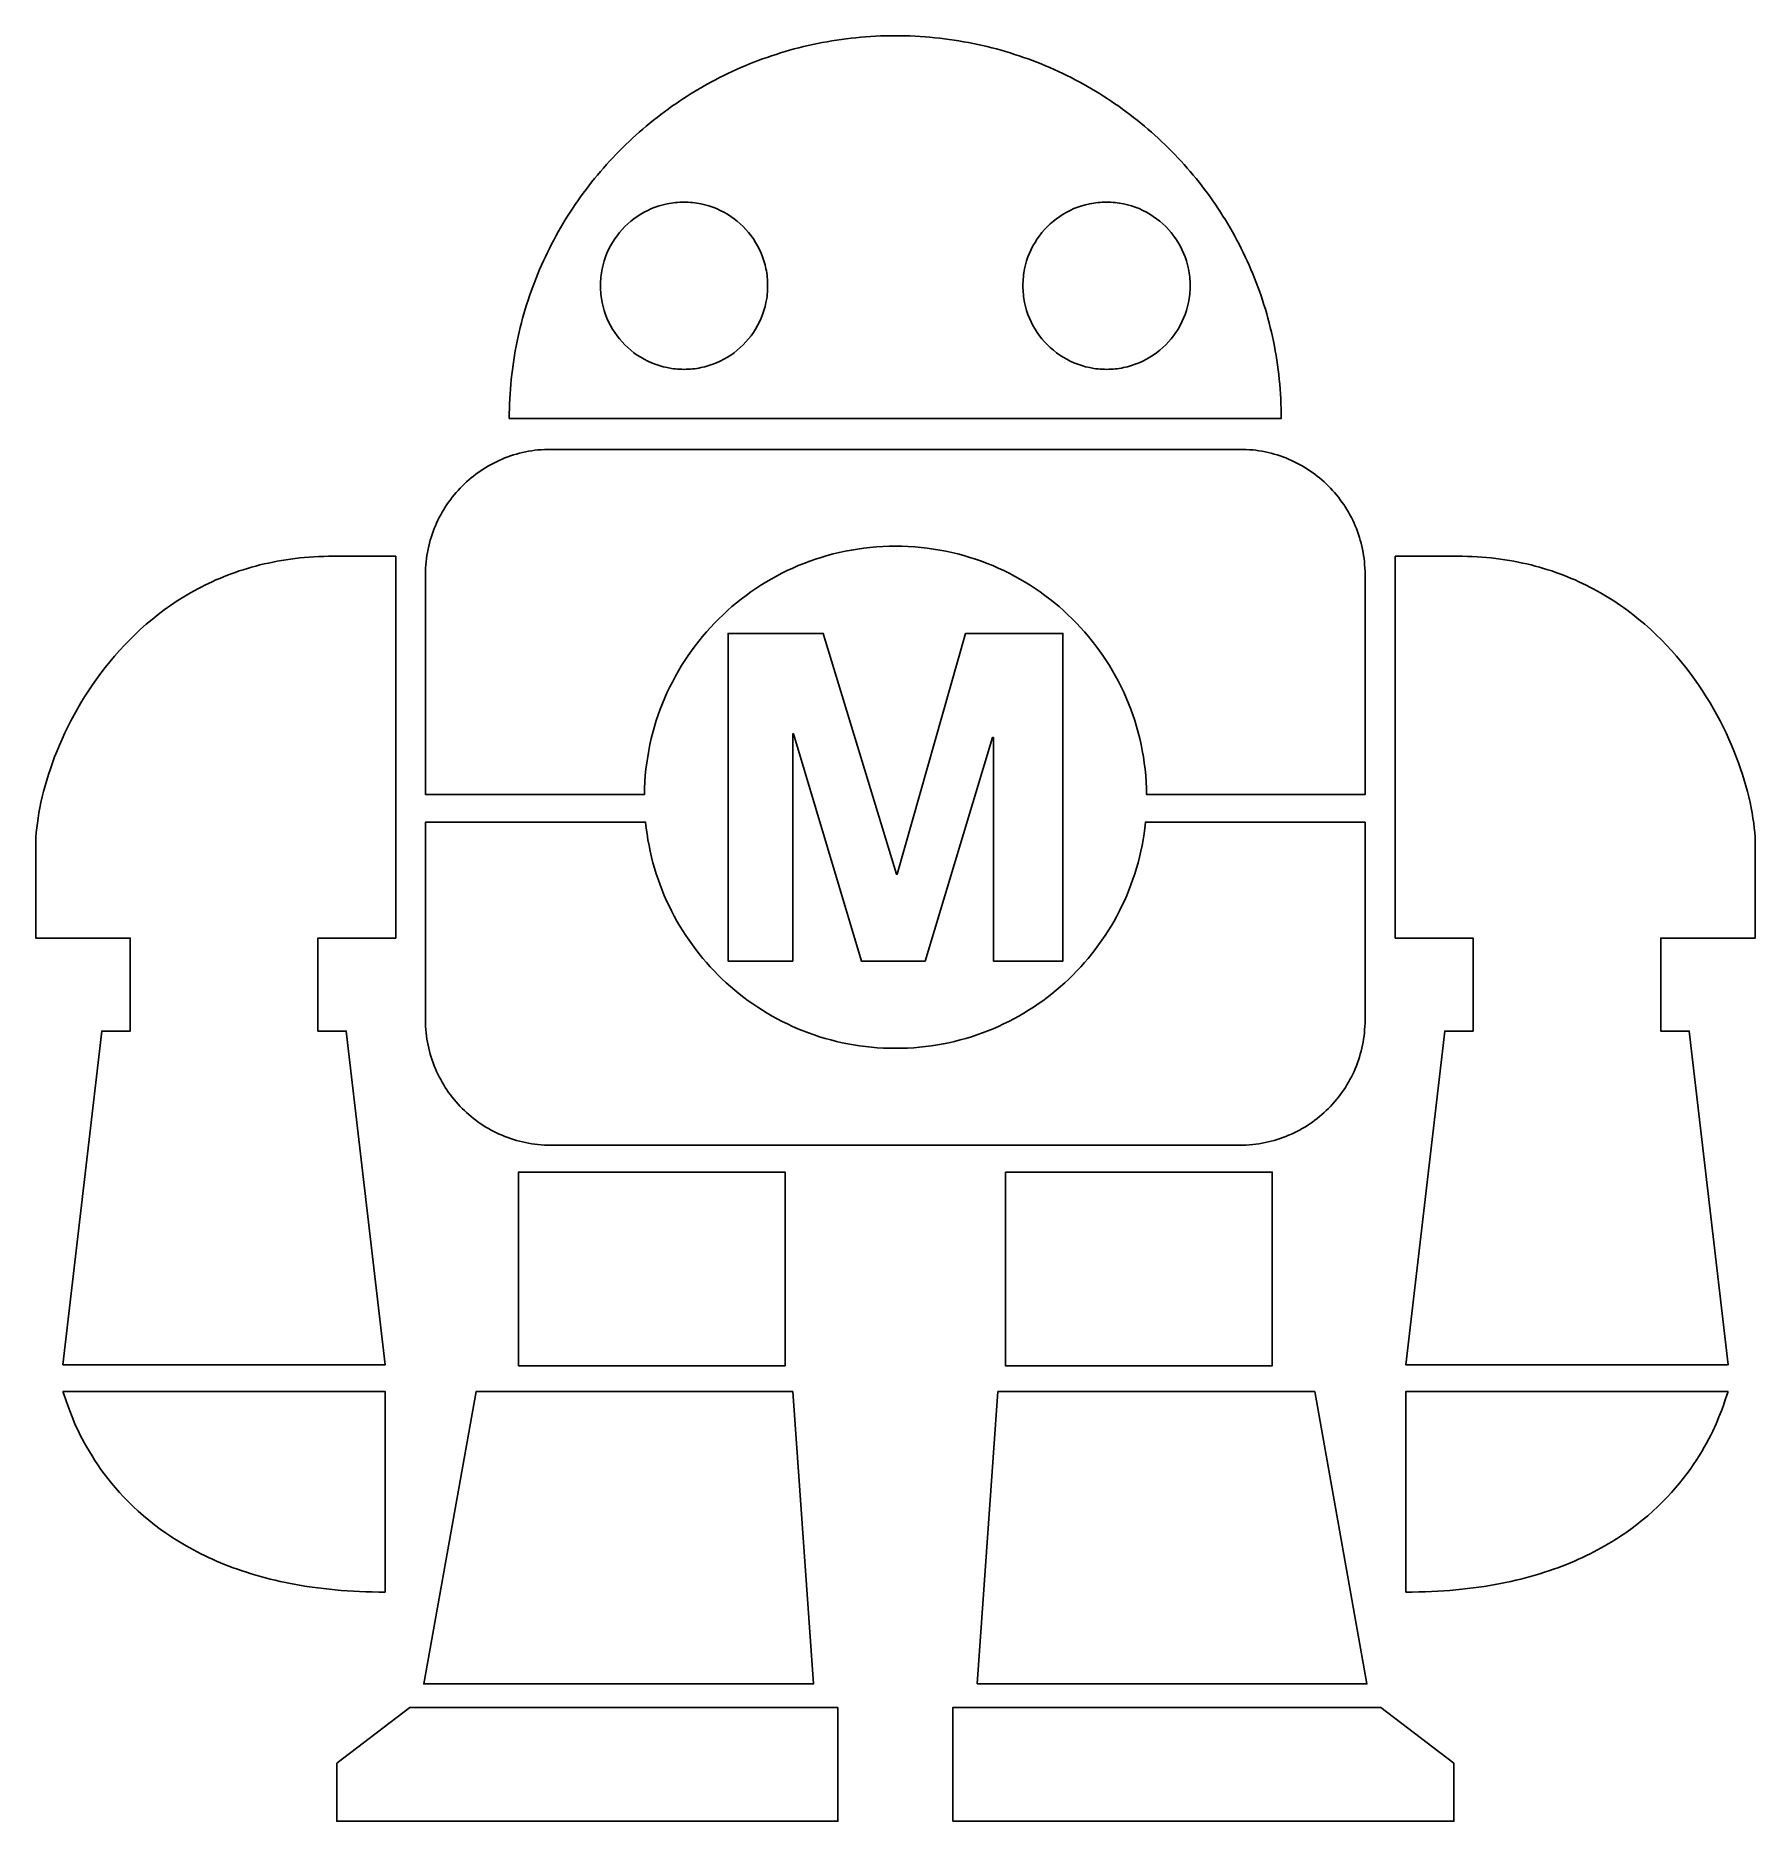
# Model space of a CAD drawing. Extents: x -271 to -24, y -277 to -21.
import ezdxf

# ---------------------------------------------------------------- set-up
doc = ezdxf.new("R2010")
doc.units = 0
doc.layers.add('LAYER_1', color=18, linetype='CONTINUOUS')

msp = doc.modelspace()

# ---------------------------------------------------------------- linework, layer by layer
at = {"layer": 'LAYER_1'}
for points in [[(-147.46, -20.91), (-148.17, -20.91), (-148.88, -20.93), (-149.59, -20.95), (-150.3, -20.98), (-151.01, -21.02), (-151.71, -21.07), (-152.41, -21.13), (-153.11, -21.19), (-153.8, -21.27), (-154.5, -21.35), (-155.19, -21.44), (-155.88, -21.54), (-156.56, -21.65), (-157.24, -21.77), (-157.92, -21.89), (-158.6, -22.02), (-159.27, -22.16), (-159.94, -22.31), (-160.61, -22.47), (-161.27, -22.64), (-161.93, -22.81), (-162.59, -22.99), (-163.24, -23.18), (-163.89, -23.37), (-164.54, -23.58), (-165.19, -23.79), (-165.83, -24.01), (-166.46, -24.24), (-167.1, -24.47), (-167.73, -24.71), (-168.35, -24.96), (-168.97, -25.22), (-169.59, -25.48), (-170.21, -25.75), (-170.82, -26.03), (-171.42, -26.32), (-172.02, -26.61), (-172.62, -26.91), (-173.22, -27.21), (-173.8, -27.53), (-174.39, -27.85), (-174.97, -28.17), (-175.55, -28.51), (-176.12, -28.85), (-176.69, -29.19), (-177.25, -29.55), (-177.81, -29.91), (-178.36, -30.27), (-178.91, -30.65), (-179.46, -31.02), (-180, -31.41), (-180.53, -31.8), (-181.06, -32.2), (-181.58, -32.6), (-182.1, -33.01), (-182.62, -33.43), (-183.13, -33.85), (-183.63, -34.28), (-184.13, -34.71), (-184.62, -35.15), (-185.11, -35.6), (-185.59, -36.05), (-186.07, -36.5), (-186.54, -36.97), (-187.01, -37.43), (-187.47, -37.91), (-187.92, -38.39), (-188.37, -38.87), (-188.82, -39.36), (-189.25, -39.86), (-189.69, -40.35), (-190.11, -40.86), (-190.53, -41.37), (-190.94, -41.89), (-191.35, -42.41), (-191.75, -42.93), (-192.15, -43.46), (-192.54, -44), (-192.92, -44.54), (-193.29, -45.08), (-193.66, -45.63), (-194.03, -46.18), (-194.38, -46.74), (-194.73, -47.3), (-195.07, -47.87), (-195.41, -48.44), (-195.74, -49.02), (-196.06, -49.6), (-196.38, -50.19), (-196.69, -50.77), (-196.99, -51.37), (-197.28, -51.96), (-197.57, -52.57), (-197.85, -53.17), (-198.12, -53.78), (-198.39, -54.39), (-198.65, -55.01), (-198.9, -55.63), (-199.14, -56.25), (-199.38, -56.88), (-199.61, -57.51), (-199.83, -58.15), (-200.04, -58.79), (-200.25, -59.43), (-200.45, -60.07), (-200.64, -60.72), (-200.82, -61.38), (-200.99, -62.03), (-201.16, -62.69), (-201.32, -63.35), (-201.47, -64.01), (-201.61, -64.68), (-201.74, -65.35), (-201.87, -66.03), (-201.99, -66.7), (-202.1, -67.38), (-202.2, -68.06), (-202.29, -68.75), (-202.37, -69.44), (-202.45, -70.13), (-202.52, -70.82), (-202.57, -71.51), (-202.62, -72.21), (-202.66, -72.91), (-202.69, -73.61), (-202.72, -74.32), (-202.73, -75.02), (-202.73, -75.73), (-92.2, -75.73), (-92.2, -75.02), (-92.21, -74.32), (-92.24, -73.61), (-92.27, -72.91), (-92.31, -72.21), (-92.36, -71.51), (-92.41, -70.82), (-92.48, -70.13), (-92.56, -69.44), (-92.64, -68.75), (-92.73, -68.06), (-92.83, -67.38), (-92.94, -66.7), (-93.06, -66.03), (-93.18, -65.35), (-93.32, -64.68), (-93.46, -64.01), (-93.61, -63.35), (-93.77, -62.69), (-93.94, -62.03), (-94.11, -61.38), (-94.29, -60.72), (-94.48, -60.07), (-94.68, -59.43), (-94.89, -58.79), (-95.1, -58.15), (-95.32, -57.51), (-95.55, -56.88), (-95.79, -56.25), (-96.03, -55.63), (-96.28, -55.01), (-96.54, -54.39), (-96.8, -53.78), (-97.08, -53.17), (-97.36, -52.57), (-97.65, -51.96), (-97.94, -51.37), (-98.24, -50.77), (-98.55, -50.19), (-98.87, -49.6), (-99.19, -49.02), (-99.52, -48.44), (-99.85, -47.87), (-100.2, -47.3), (-100.55, -46.74), (-100.9, -46.18), (-101.26, -45.63), (-101.63, -45.08), (-102.01, -44.54), (-102.39, -44), (-102.78, -43.46), (-103.17, -42.93), (-103.58, -42.41), (-103.98, -41.89), (-104.4, -41.37), (-104.82, -40.86), (-105.24, -40.35), (-105.67, -39.86), (-106.11, -39.36), (-106.55, -38.87), (-107, -38.39), (-107.46, -37.91), (-107.92, -37.43), (-108.38, -36.97), (-108.85, -36.5), (-109.33, -36.05), (-109.81, -35.6), (-110.3, -35.15), (-110.79, -34.71), (-111.29, -34.28), (-111.8, -33.85), (-112.31, -33.43), (-112.82, -33.01), (-113.34, -32.6), (-113.86, -32.2), (-114.39, -31.8), (-114.93, -31.41), (-115.47, -31.02), (-116.01, -30.65), (-116.56, -30.27), (-117.11, -29.91), (-117.67, -29.55), (-118.24, -29.19), (-118.8, -28.85), (-119.37, -28.51), (-119.95, -28.17), (-120.53, -27.85), (-121.12, -27.53), (-121.71, -27.21), (-122.3, -26.91), (-122.9, -26.61), (-123.5, -26.32), (-124.11, -26.03), (-124.72, -25.75), (-125.33, -25.48), (-125.95, -25.22), (-126.57, -24.96), (-127.19, -24.71), (-127.82, -24.47), (-128.46, -24.24), (-129.09, -24.01), (-129.73, -23.79), (-130.38, -23.58), (-131.02, -23.37), (-131.68, -23.18), (-132.33, -22.99), (-132.99, -22.81), (-133.65, -22.64), (-134.31, -22.47), (-134.98, -22.31), (-135.65, -22.16), (-136.32, -22.02), (-137, -21.89), (-137.68, -21.77), (-138.36, -21.65), (-139.04, -21.54), (-139.73, -21.44), (-140.42, -21.35), (-141.11, -21.27), (-141.81, -21.19), (-142.51, -21.13), (-143.21, -21.07), (-143.91, -21.02), (-144.61, -20.98), (-145.32, -20.95), (-146.03, -20.93), (-146.74, -20.91)], [(-177.71, -68.7), (-178.02, -68.69), (-178.33, -68.68), (-178.63, -68.66), (-178.94, -68.63), (-179.24, -68.6), (-179.53, -68.56), (-180.12, -68.45), (-180.7, -68.32), (-181.27, -68.16), (-181.83, -67.97), (-182.37, -67.75), (-182.9, -67.52), (-183.42, -67.25), (-183.92, -66.96), (-184.41, -66.65), (-184.88, -66.32), (-185.33, -65.96), (-185.76, -65.58), (-186.18, -65.19), (-186.58, -64.77), (-186.95, -64.34), (-187.31, -63.89), (-187.64, -63.42), (-187.95, -62.93), (-188.24, -62.43), (-188.51, -61.91), (-188.75, -61.38), (-188.96, -60.84), (-189.15, -60.28), (-189.31, -59.71), (-189.45, -59.13), (-189.5, -58.84), (-189.55, -58.54), (-189.59, -58.24), (-189.63, -57.94), (-189.65, -57.64), (-189.67, -57.33), (-189.69, -57.03), (-189.69, -56.72), (-189.69, -56.41), (-189.67, -56.1), (-189.65, -55.8), (-189.63, -55.49), (-189.59, -55.19), (-189.55, -54.89), (-189.45, -54.3), (-189.31, -53.72), (-189.15, -53.16), (-188.96, -52.6), (-188.75, -52.06), (-188.51, -51.53), (-188.24, -51.01), (-187.95, -50.51), (-187.64, -50.02), (-187.31, -49.55), (-186.95, -49.1), (-186.58, -48.67), (-186.18, -48.25), (-185.76, -47.85), (-185.33, -47.48), (-184.88, -47.12), (-184.41, -46.79), (-183.92, -46.48), (-183.42, -46.19), (-182.9, -45.92), (-182.37, -45.68), (-181.83, -45.47), (-181.27, -45.28), (-180.7, -45.12), (-180.12, -44.98), (-179.83, -44.93), (-179.53, -44.88), (-179.24, -44.84), (-178.94, -44.8), (-178.63, -44.78), (-178.33, -44.76), (-178.02, -44.75), (-177.71, -44.74), (-177.4, -44.75), (-177.1, -44.76), (-176.79, -44.78), (-176.49, -44.8), (-176.19, -44.84), (-175.89, -44.88), (-175.3, -44.98), (-174.72, -45.12), (-174.15, -45.28), (-173.59, -45.47), (-173.05, -45.68), (-172.52, -45.92), (-172, -46.19), (-171.5, -46.48), (-171.02, -46.79), (-170.55, -47.12), (-170.09, -47.48), (-169.66, -47.85), (-169.24, -48.25), (-168.85, -48.67), (-168.47, -49.1), (-168.11, -49.55), (-167.78, -50.02), (-167.47, -50.51), (-167.18, -51.01), (-166.92, -51.53), (-166.68, -52.06), (-166.46, -52.6), (-166.27, -53.16), (-166.11, -53.72), (-165.98, -54.3), (-165.92, -54.6), (-165.87, -54.89), (-165.83, -55.19), (-165.8, -55.49), (-165.77, -55.8), (-165.75, -56.1), (-165.74, -56.41), (-165.74, -56.72), (-165.74, -57.03), (-165.75, -57.33), (-165.77, -57.64), (-165.8, -57.94), (-165.83, -58.24), (-165.87, -58.54), (-165.98, -59.13), (-166.11, -59.71), (-166.27, -60.28), (-166.46, -60.84), (-166.68, -61.38), (-166.92, -61.91), (-167.18, -62.43), (-167.47, -62.93), (-167.78, -63.42), (-168.11, -63.89), (-168.47, -64.34), (-168.85, -64.77), (-169.24, -65.19), (-169.66, -65.58), (-170.09, -65.96), (-170.55, -66.32), (-171.02, -66.65), (-171.5, -66.96), (-172, -67.25), (-172.52, -67.52), (-173.05, -67.75), (-173.59, -67.97), (-174.15, -68.16), (-174.72, -68.32), (-175.3, -68.45), (-175.59, -68.51), (-175.89, -68.56), (-176.19, -68.6), (-176.49, -68.63), (-176.79, -68.66), (-177.1, -68.68), (-177.4, -68.69)], [(-117.22, -68.7), (-117.52, -68.69), (-117.83, -68.68), (-118.14, -68.66), (-118.44, -68.63), (-118.74, -68.6), (-119.04, -68.56), (-119.63, -68.45), (-120.21, -68.32), (-120.78, -68.16), (-121.33, -67.97), (-121.88, -67.75), (-122.41, -67.52), (-122.92, -67.25), (-123.43, -66.96), (-123.91, -66.65), (-124.38, -66.32), (-124.83, -65.96), (-125.27, -65.58), (-125.69, -65.19), (-126.08, -64.77), (-126.46, -64.34), (-126.81, -63.89), (-127.15, -63.42), (-127.46, -62.93), (-127.75, -62.43), (-128.01, -61.91), (-128.25, -61.38), (-128.47, -60.84), (-128.66, -60.28), (-128.82, -59.71), (-128.95, -59.13), (-129.01, -58.84), (-129.06, -58.54), (-129.1, -58.24), (-129.13, -57.94), (-129.16, -57.64), (-129.18, -57.33), (-129.19, -57.03), (-129.19, -56.72), (-129.19, -56.41), (-129.18, -56.1), (-129.16, -55.8), (-129.13, -55.49), (-129.1, -55.19), (-129.06, -54.89), (-128.95, -54.3), (-128.82, -53.72), (-128.66, -53.16), (-128.47, -52.6), (-128.25, -52.06), (-128.01, -51.53), (-127.75, -51.01), (-127.46, -50.51), (-127.15, -50.02), (-126.81, -49.55), (-126.46, -49.1), (-126.08, -48.67), (-125.69, -48.25), (-125.27, -47.85), (-124.83, -47.48), (-124.38, -47.12), (-123.91, -46.79), (-123.43, -46.48), (-122.92, -46.19), (-122.41, -45.92), (-121.88, -45.68), (-121.33, -45.47), (-120.78, -45.28), (-120.21, -45.12), (-119.63, -44.98), (-119.34, -44.93), (-119.04, -44.88), (-118.74, -44.84), (-118.44, -44.8), (-118.14, -44.78), (-117.83, -44.76), (-117.52, -44.75), (-117.22, -44.74), (-116.91, -44.75), (-116.6, -44.76), (-116.29, -44.78), (-115.99, -44.8), (-115.69, -44.84), (-115.39, -44.88), (-114.8, -44.98), (-114.22, -45.12), (-113.66, -45.28), (-113.1, -45.47), (-112.56, -45.68), (-112.03, -45.92), (-111.51, -46.19), (-111.01, -46.48), (-110.52, -46.79), (-110.05, -47.12), (-109.6, -47.48), (-109.17, -47.85), (-108.75, -48.25), (-108.35, -48.67), (-107.98, -49.1), (-107.62, -49.55), (-107.29, -50.02), (-106.98, -50.51), (-106.69, -51.01), (-106.42, -51.53), (-106.18, -52.06), (-105.97, -52.6), (-105.78, -53.16), (-105.62, -53.72), (-105.49, -54.3), (-105.43, -54.6), (-105.38, -54.89), (-105.34, -55.19), (-105.3, -55.49), (-105.28, -55.8), (-105.26, -56.1), (-105.25, -56.41), (-105.24, -56.72), (-105.25, -57.03), (-105.26, -57.33), (-105.28, -57.64), (-105.3, -57.94), (-105.34, -58.24), (-105.38, -58.54), (-105.43, -58.84), (-105.49, -59.13), (-105.62, -59.71), (-105.78, -60.28), (-105.97, -60.84), (-106.18, -61.38), (-106.42, -61.91), (-106.69, -62.43), (-106.98, -62.93), (-107.29, -63.42), (-107.62, -63.89), (-107.98, -64.34), (-108.35, -64.77), (-108.75, -65.19), (-109.17, -65.58), (-109.6, -65.96), (-110.05, -66.32), (-110.52, -66.65), (-111.01, -66.96), (-111.51, -67.25), (-112.03, -67.52), (-112.56, -67.75), (-113.1, -67.97), (-113.66, -68.16), (-114.22, -68.32), (-114.8, -68.45), (-115.1, -68.51), (-115.39, -68.56), (-115.69, -68.6), (-115.99, -68.63), (-116.29, -68.66), (-116.6, -68.68), (-116.91, -68.69)], [(-80.2, -98.09), (-80.2, -129.6), (-111.48, -129.6), (-111.5, -128.68), (-111.55, -127.77), (-111.61, -126.86), (-111.7, -125.96), (-111.81, -125.06), (-111.95, -124.17), (-112.1, -123.29), (-112.27, -122.42), (-112.47, -121.55), (-112.69, -120.7), (-112.93, -119.85), (-113.18, -119.01), (-113.46, -118.17), (-113.76, -117.35), (-114.07, -116.54), (-114.41, -115.73), (-114.76, -114.94), (-115.14, -114.16), (-115.53, -113.39), (-115.94, -112.62), (-116.36, -111.87), (-116.81, -111.13), (-117.27, -110.41), (-117.74, -109.69), (-118.24, -108.99), (-118.75, -108.3), (-119.27, -107.62), (-119.82, -106.95), (-120.37, -106.3), (-120.94, -105.66), (-121.53, -105.04), (-122.13, -104.43), (-122.75, -103.83), (-123.38, -103.25), (-124.02, -102.68), (-124.68, -102.13), (-125.35, -101.6), (-126.04, -101.08), (-126.73, -100.57), (-127.44, -100.09), (-128.16, -99.62), (-128.89, -99.16), (-129.64, -98.73), (-130.39, -98.31), (-131.16, -97.9), (-131.94, -97.52), (-132.72, -97.16), (-133.52, -96.81), (-134.33, -96.48), (-135.14, -96.17), (-135.97, -95.88), (-136.81, -95.62), (-137.65, -95.37), (-138.5, -95.14), (-139.36, -94.93), (-140.23, -94.74), (-141.11, -94.57), (-141.99, -94.43), (-142.88, -94.3), (-143.78, -94.2), (-144.69, -94.12), (-145.6, -94.07), (-146.51, -94.03), (-147.43, -94.02), (-148.36, -94.03), (-149.27, -94.07), (-150.18, -94.12), (-151.09, -94.2), (-151.99, -94.3), (-152.88, -94.43), (-153.76, -94.57), (-154.64, -94.74), (-155.51, -94.93), (-156.37, -95.14), (-157.22, -95.37), (-158.06, -95.62), (-158.9, -95.88), (-159.72, -96.17), (-160.54, -96.48), (-161.35, -96.81), (-162.15, -97.16), (-162.93, -97.52), (-163.71, -97.9), (-164.48, -98.31), (-165.23, -98.73), (-165.98, -99.16), (-166.71, -99.62), (-167.43, -100.09), (-168.14, -100.57), (-168.83, -101.08), (-169.52, -101.6), (-170.19, -102.13), (-170.85, -102.68), (-171.49, -103.25), (-172.12, -103.83), (-172.74, -104.43), (-173.34, -105.04), (-173.92, -105.66), (-174.5, -106.3), (-175.05, -106.95), (-175.6, -107.62), (-176.12, -108.3), (-176.63, -108.99), (-177.13, -109.69), (-177.6, -110.41), (-178.06, -111.13), (-178.51, -111.87), (-178.93, -112.62), (-179.34, -113.39), (-179.73, -114.16), (-180.11, -114.94), (-180.46, -115.73), (-180.8, -116.54), (-181.11, -117.35), (-181.41, -118.17), (-181.69, -119.01), (-181.94, -119.85), (-182.18, -120.7), (-182.4, -121.55), (-182.59, -122.42), (-182.77, -123.29), (-182.92, -124.17), (-183.06, -125.06), (-183.17, -125.96), (-183.26, -126.86), (-183.32, -127.77), (-183.37, -128.68), (-183.39, -129.6), (-214.73, -129.6), (-214.73, -98.09), (-214.72, -97.63), (-214.71, -97.17), (-214.68, -96.71), (-214.64, -96.26), (-214.58, -95.8), (-214.52, -95.36), (-214.45, -94.91), (-214.36, -94.47), (-214.27, -94.04), (-214.16, -93.61), (-214.05, -93.18), (-213.92, -92.76), (-213.79, -92.34), (-213.64, -91.92), (-213.48, -91.51), (-213.32, -91.11), (-213.14, -90.71), (-212.96, -90.31), (-212.77, -89.92), (-212.56, -89.54), (-212.35, -89.16), (-212.13, -88.79), (-211.9, -88.42), (-211.67, -88.06), (-211.42, -87.71), (-211.16, -87.36), (-210.9, -87.01), (-210.63, -86.68), (-210.35, -86.35), (-210.07, -86.03), (-209.78, -85.71), (-209.47, -85.41), (-209.17, -85.1), (-208.85, -84.81), (-208.53, -84.53), (-208.2, -84.25), (-207.87, -83.98), (-207.52, -83.71), (-207.17, -83.46), (-206.82, -83.21), (-206.46, -82.98), (-206.09, -82.75), (-205.72, -82.53), (-205.34, -82.32), (-204.96, -82.11), (-204.57, -81.92), (-204.17, -81.73), (-203.77, -81.56), (-203.37, -81.39), (-202.96, -81.24), (-202.54, -81.09), (-202.13, -80.96), (-201.7, -80.83), (-201.27, -80.71), (-200.84, -80.61), (-200.41, -80.51), (-199.97, -80.43), (-199.52, -80.36), (-199.08, -80.29), (-198.63, -80.24), (-198.17, -80.2), (-197.71, -80.17), (-197.25, -80.16), (-196.79, -80.15), (-98.13, -80.15), (-97.67, -80.16), (-97.21, -80.17), (-96.75, -80.2), (-96.29, -80.24), (-95.84, -80.29), (-95.4, -80.36), (-94.95, -80.43), (-94.51, -80.51), (-94.08, -80.61), (-93.65, -80.71), (-93.22, -80.83), (-92.79, -80.96), (-92.38, -81.09), (-91.96, -81.24), (-91.55, -81.39), (-91.15, -81.56), (-90.75, -81.73), (-90.35, -81.92), (-89.96, -82.11), (-89.58, -82.32), (-89.2, -82.53), (-88.83, -82.75), (-88.46, -82.98), (-88.1, -83.21), (-87.75, -83.46), (-87.4, -83.71), (-87.06, -83.98), (-86.72, -84.25), (-86.39, -84.53), (-86.07, -84.81), (-85.76, -85.1), (-85.45, -85.41), (-85.15, -85.71), (-84.86, -86.03), (-84.57, -86.35), (-84.29, -86.68), (-84.02, -87.01), (-83.76, -87.36), (-83.51, -87.71), (-83.26, -88.06), (-83.02, -88.42), (-82.8, -88.79), (-82.58, -89.16), (-82.36, -89.54), (-82.16, -89.92), (-81.97, -90.31), (-81.78, -90.71), (-81.61, -91.11), (-81.45, -91.51), (-81.29, -91.92), (-81.14, -92.34), (-81.01, -92.76), (-80.88, -93.18), (-80.77, -93.61), (-80.66, -94.04), (-80.57, -94.47), (-80.48, -94.91), (-80.41, -95.36), (-80.35, -95.8), (-80.3, -96.26), (-80.26, -96.71), (-80.23, -97.17), (-80.21, -97.63)], [(-218.98, -150.14), (-218.98, -95.46), (-227.91, -95.46), (-228.61, -95.46), (-229.31, -95.48), (-230.01, -95.5), (-230.7, -95.54), (-231.38, -95.59), (-232.05, -95.64), (-232.72, -95.71), (-233.38, -95.78), (-234.04, -95.87), (-234.68, -95.96), (-235.33, -96.06), (-235.96, -96.18), (-236.59, -96.3), (-237.21, -96.43), (-237.83, -96.57), (-238.44, -96.71), (-239.04, -96.87), (-239.64, -97.03), (-240.23, -97.21), (-240.82, -97.39), (-241.4, -97.57), (-241.97, -97.77), (-242.54, -97.97), (-243.1, -98.19), (-243.65, -98.41), (-244.2, -98.63), (-244.74, -98.86), (-245.27, -99.11), (-245.8, -99.35), (-246.33, -99.61), (-246.84, -99.87), (-247.35, -100.14), (-247.86, -100.41), (-248.36, -100.69), (-248.85, -100.98), (-249.34, -101.27), (-249.82, -101.57), (-250.29, -101.87), (-250.76, -102.18), (-251.23, -102.5), (-251.68, -102.82), (-252.13, -103.14), (-252.58, -103.47), (-253.02, -103.81), (-253.88, -104.5), (-254.72, -105.2), (-255.53, -105.92), (-256.32, -106.66), (-257.09, -107.42), (-257.83, -108.19), (-258.56, -108.97), (-259.26, -109.77), (-259.93, -110.57), (-260.59, -111.39), (-261.22, -112.22), (-261.83, -113.05), (-262.42, -113.89), (-262.99, -114.74), (-263.54, -115.6), (-264.06, -116.45), (-264.56, -117.32), (-265.04, -118.18), (-265.5, -119.04), (-265.94, -119.91), (-266.36, -120.77), (-266.76, -121.64), (-267.13, -122.5), (-267.49, -123.35), (-267.83, -124.21), (-268.14, -125.05), (-268.44, -125.89), (-268.71, -126.72), (-268.97, -127.54), (-269.2, -128.35), (-269.42, -129.16), (-269.62, -129.94), (-269.79, -130.72), (-269.95, -131.48), (-270.09, -132.23), (-270.21, -132.96), (-270.31, -133.67), (-270.4, -134.37), (-270.46, -135.05), (-270.51, -135.7), (-270.53, -136.34), (-270.54, -136.95), (-270.54, -150.14), (-261.3, -150.14), (-257.01, -150.14), (-257.01, -163.48), (-261.08, -163.48), (-266.65, -211.25), (-220.49, -211.25), (-226.07, -163.48), (-230.14, -163.48), (-230.14, -150.14)], [(-33.58, -150.14), (-24.33, -150.14), (-24.33, -136.95), (-24.34, -136.34), (-24.37, -135.7), (-24.41, -135.05), (-24.48, -134.37), (-24.56, -133.67), (-24.66, -132.96), (-24.78, -132.23), (-24.92, -131.48), (-25.08, -130.72), (-25.25, -129.94), (-25.45, -129.16), (-25.67, -128.35), (-25.9, -127.54), (-26.16, -126.72), (-26.43, -125.89), (-26.73, -125.05), (-27.05, -124.21), (-27.38, -123.35), (-27.74, -122.5), (-28.11, -121.64), (-28.51, -120.77), (-28.93, -119.91), (-29.37, -119.04), (-29.83, -118.18), (-30.31, -117.32), (-30.81, -116.45), (-31.34, -115.6), (-31.88, -114.74), (-32.45, -113.89), (-33.04, -113.05), (-33.65, -112.22), (-34.28, -111.39), (-34.94, -110.57), (-35.61, -109.77), (-36.31, -108.97), (-37.04, -108.19), (-37.78, -107.42), (-38.55, -106.66), (-39.34, -105.92), (-40.15, -105.2), (-40.99, -104.5), (-41.85, -103.81), (-42.29, -103.47), (-42.74, -103.14), (-43.19, -102.82), (-43.65, -102.5), (-44.11, -102.18), (-44.58, -101.87), (-45.05, -101.57), (-45.53, -101.27), (-46.02, -100.98), (-46.51, -100.69), (-47.01, -100.41), (-47.52, -100.14), (-48.03, -99.87), (-48.54, -99.61), (-49.07, -99.35), (-49.6, -99.11), (-50.13, -98.86), (-50.67, -98.63), (-51.22, -98.41), (-51.77, -98.19), (-52.33, -97.97), (-52.9, -97.77), (-53.47, -97.57), (-54.05, -97.39), (-54.64, -97.21), (-55.23, -97.03), (-55.83, -96.87), (-56.43, -96.71), (-57.04, -96.57), (-57.66, -96.43), (-58.28, -96.3), (-58.91, -96.18), (-59.54, -96.06), (-60.19, -95.96), (-60.83, -95.87), (-61.49, -95.78), (-62.15, -95.71), (-62.82, -95.64), (-63.49, -95.59), (-64.17, -95.54), (-64.86, -95.5), (-65.55, -95.48), (-66.26, -95.46), (-66.96, -95.46), (-75.89, -95.46), (-75.89, -150.14), (-64.73, -150.14), (-64.73, -163.48), (-68.8, -163.48), (-74.38, -211.25), (-28.22, -211.25), (-33.79, -163.48), (-37.86, -163.48), (-37.86, -150.14)], [(-143.19, -153.45), (-152.32, -153.45), (-162.02, -120.91), (-162.15, -120.91), (-162.15, -153.45), (-171.41, -153.45), (-171.41, -106.51), (-157.77, -106.51), (-147.31, -141.01), (-147.18, -141.01), (-137.41, -106.51), (-123.46, -106.51), (-123.46, -153.45), (-133.42, -153.45), (-133.42, -121.42), (-133.54, -121.42)], [(-80.2, -133.54), (-80.2, -161.87), (-80.21, -162.34), (-80.23, -162.8), (-80.26, -163.25), (-80.3, -163.71), (-80.35, -164.16), (-80.41, -164.61), (-80.48, -165.05), (-80.57, -165.49), (-80.66, -165.92), (-80.77, -166.36), (-80.88, -166.78), (-81.01, -167.21), (-81.14, -167.63), (-81.29, -168.04), (-81.45, -168.45), (-81.61, -168.86), (-81.78, -169.25), (-81.97, -169.65), (-82.16, -170.04), (-82.36, -170.42), (-82.58, -170.8), (-82.8, -171.17), (-83.02, -171.54), (-83.26, -171.9), (-83.51, -172.26), (-83.76, -172.61), (-84.02, -172.95), (-84.29, -173.28), (-84.57, -173.61), (-84.86, -173.93), (-85.15, -174.25), (-85.45, -174.56), (-85.76, -174.86), (-86.07, -175.15), (-86.39, -175.44), (-86.72, -175.71), (-87.06, -175.99), (-87.4, -176.25), (-87.75, -176.5), (-88.1, -176.75), (-88.46, -176.99), (-88.83, -177.21), (-89.2, -177.43), (-89.58, -177.65), (-89.96, -177.85), (-90.35, -178.04), (-90.75, -178.23), (-91.15, -178.4), (-91.55, -178.57), (-91.96, -178.72), (-92.38, -178.87), (-92.79, -179.01), (-93.22, -179.13), (-93.65, -179.25), (-94.08, -179.35), (-94.51, -179.45), (-94.95, -179.53), (-95.4, -179.61), (-95.84, -179.67), (-96.29, -179.72), (-96.75, -179.76), (-97.21, -179.79), (-97.67, -179.81), (-98.13, -179.81), (-125.54, -179.81), (-169.37, -179.81), (-196.79, -179.81), (-197.25, -179.81), (-197.71, -179.79), (-198.17, -179.76), (-198.63, -179.72), (-199.08, -179.67), (-199.52, -179.61), (-199.97, -179.53), (-200.41, -179.45), (-200.84, -179.35), (-201.27, -179.25), (-201.7, -179.13), (-202.13, -179.01), (-202.54, -178.87), (-202.96, -178.72), (-203.37, -178.57), (-203.77, -178.4), (-204.17, -178.23), (-204.57, -178.04), (-204.96, -177.85), (-205.34, -177.65), (-205.72, -177.43), (-206.09, -177.21), (-206.46, -176.99), (-206.82, -176.75), (-207.17, -176.5), (-207.52, -176.25), (-207.87, -175.99), (-208.2, -175.71), (-208.53, -175.44), (-208.85, -175.15), (-209.17, -174.86), (-209.47, -174.56), (-209.78, -174.25), (-210.07, -173.93), (-210.35, -173.61), (-210.63, -173.28), (-210.9, -172.95), (-211.16, -172.61), (-211.42, -172.26), (-211.67, -171.9), (-211.9, -171.54), (-212.13, -171.17), (-212.35, -170.8), (-212.56, -170.42), (-212.77, -170.04), (-212.96, -169.65), (-213.14, -169.25), (-213.32, -168.86), (-213.48, -168.45), (-213.64, -168.04), (-213.79, -167.63), (-213.92, -167.21), (-214.05, -166.78), (-214.16, -166.36), (-214.27, -165.92), (-214.36, -165.49), (-214.45, -165.05), (-214.52, -164.61), (-214.58, -164.16), (-214.64, -163.71), (-214.68, -163.25), (-214.71, -162.8), (-214.72, -162.34), (-214.73, -161.87), (-214.73, -133.54), (-183.22, -133.54), (-183.13, -134.39), (-183.01, -135.23), (-182.88, -136.07), (-182.73, -136.9), (-182.56, -137.72), (-182.37, -138.54), (-182.16, -139.35), (-181.94, -140.15), (-181.69, -140.95), (-181.43, -141.73), (-181.15, -142.51), (-180.86, -143.28), (-180.54, -144.04), (-180.21, -144.8), (-179.86, -145.54), (-179.5, -146.27), (-179.12, -147), (-178.73, -147.71), (-178.32, -148.42), (-177.89, -149.11), (-177.45, -149.8), (-176.99, -150.47), (-176.52, -151.13), (-176.04, -151.78), (-175.54, -152.42), (-175.02, -153.05), (-174.49, -153.67), (-173.95, -154.27), (-173.4, -154.86), (-172.83, -155.44), (-172.25, -156.01), (-171.66, -156.56), (-171.05, -157.1), (-170.43, -157.63), (-169.81, -158.14), (-169.16, -158.64), (-168.51, -159.12), (-167.85, -159.59), (-167.17, -160.05), (-166.49, -160.49), (-165.79, -160.91), (-165.09, -161.32), (-164.37, -161.71), (-163.65, -162.09), (-162.91, -162.45), (-162.17, -162.8), (-161.41, -163.13), (-160.65, -163.44), (-159.88, -163.73), (-159.1, -164.01), (-158.31, -164.27), (-157.51, -164.51), (-156.71, -164.74), (-155.9, -164.94), (-155.08, -165.13), (-154.26, -165.3), (-153.43, -165.45), (-152.59, -165.58), (-151.74, -165.69), (-150.89, -165.78), (-150.04, -165.85), (-149.17, -165.9), (-148.31, -165.93), (-147.43, -165.94), (-146.56, -165.93), (-145.7, -165.9), (-144.83, -165.85), (-143.98, -165.78), (-143.13, -165.69), (-142.28, -165.58), (-141.44, -165.45), (-140.61, -165.3), (-139.79, -165.13), (-138.97, -164.94), (-138.16, -164.74), (-137.36, -164.51), (-136.56, -164.27), (-135.77, -164.01), (-134.99, -163.73), (-134.22, -163.44), (-133.46, -163.13), (-132.71, -162.8), (-131.96, -162.45), (-131.23, -162.09), (-130.5, -161.71), (-129.78, -161.32), (-129.08, -160.91), (-128.38, -160.49), (-127.7, -160.05), (-127.02, -159.59), (-126.36, -159.12), (-125.71, -158.64), (-125.07, -158.14), (-124.44, -157.63), (-123.82, -157.1), (-123.21, -156.56), (-122.62, -156.01), (-122.04, -155.44), (-121.47, -154.86), (-120.92, -154.27), (-120.38, -153.67), (-119.85, -153.05), (-119.34, -152.42), (-118.84, -151.78), (-118.35, -151.13), (-117.88, -150.47), (-117.42, -149.8), (-116.98, -149.11), (-116.56, -148.42), (-116.14, -147.71), (-115.75, -147), (-115.37, -146.27), (-115.01, -145.54), (-114.66, -144.8), (-114.33, -144.04), (-114.02, -143.28), (-113.72, -142.51), (-113.44, -141.73), (-113.18, -140.95), (-112.93, -140.15), (-112.71, -139.35), (-112.5, -138.54), (-112.31, -137.72), (-112.14, -136.9), (-111.99, -136.07), (-111.85, -135.23), (-111.74, -134.39), (-111.65, -133.54)], [(-163.25, -211.4), (-201.42, -211.4), (-201.42, -183.66), (-163.25, -183.66)], [(-131.69, -183.66), (-93.5, -183.66), (-93.5, -211.4), (-131.69, -211.4)], [(-220.49, -243.82), (-221.43, -243.81), (-222.36, -243.8), (-223.27, -243.77), (-224.17, -243.73), (-225.06, -243.69), (-225.94, -243.63), (-226.8, -243.57), (-227.66, -243.5), (-228.5, -243.41), (-229.32, -243.32), (-230.14, -243.22), (-230.94, -243.11), (-231.74, -243), (-232.52, -242.87), (-233.29, -242.74), (-234.04, -242.59), (-234.79, -242.44), (-235.52, -242.29), (-236.25, -242.12), (-236.96, -241.95), (-237.66, -241.77), (-238.35, -241.58), (-239.03, -241.39), (-239.7, -241.19), (-240.36, -240.98), (-241, -240.77), (-241.64, -240.55), (-242.26, -240.33), (-242.88, -240.1), (-243.49, -239.86), (-244.08, -239.62), (-244.66, -239.37), (-245.24, -239.12), (-245.8, -238.86), (-246.36, -238.6), (-246.9, -238.33), (-247.44, -238.06), (-247.96, -237.78), (-248.48, -237.5), (-248.99, -237.21), (-249.48, -236.93), (-249.97, -236.63), (-250.45, -236.34), (-250.92, -236.04), (-251.38, -235.73), (-251.83, -235.43), (-252.71, -234.81), (-253.55, -234.18), (-254.36, -233.53), (-255.13, -232.89), (-255.88, -232.23), (-256.59, -231.57), (-257.27, -230.9), (-257.91, -230.24), (-258.53, -229.57), (-259.12, -228.9), (-259.68, -228.23), (-260.21, -227.56), (-260.72, -226.9), (-261.2, -226.24), (-261.65, -225.59), (-262.08, -224.95), (-262.48, -224.32), (-262.86, -223.69), (-263.22, -223.08), (-263.56, -222.48), (-263.87, -221.89), (-264.16, -221.32), (-264.43, -220.77), (-264.69, -220.23), (-264.92, -219.71), (-265.33, -218.74), (-265.68, -217.86), (-265.96, -217.08), (-266.19, -216.42), (-266.5, -215.47), (-266.59, -215.21), (-266.63, -215.14), (-266.65, -215.1), (-220.49, -215.1)], [(-162.16, -215.11), (-207.5, -215.11), (-214.99, -256.98), (-159.16, -256.98)], [(-135.75, -256.98), (-79.94, -256.98), (-87.41, -215.11), (-132.76, -215.11)], [(-74.38, -243.82), (-74.38, -215.1), (-28.22, -215.1), (-28.24, -215.14), (-28.27, -215.21), (-28.37, -215.47), (-28.68, -216.42), (-28.9, -217.08), (-29.19, -217.86), (-29.53, -218.74), (-29.73, -219.22), (-29.95, -219.71), (-30.18, -220.23), (-30.43, -220.77), (-30.71, -221.32), (-31, -221.89), (-31.31, -222.48), (-31.65, -223.08), (-32, -223.69), (-32.38, -224.32), (-32.79, -224.95), (-33.21, -225.59), (-33.67, -226.24), (-34.15, -226.9), (-34.65, -227.56), (-35.19, -228.23), (-35.75, -228.9), (-36.33, -229.57), (-36.95, -230.24), (-37.6, -230.9), (-38.28, -231.57), (-38.99, -232.23), (-39.73, -232.89), (-40.51, -233.53), (-41.32, -234.18), (-42.16, -234.81), (-43.03, -235.43), (-43.49, -235.73), (-43.95, -236.04), (-44.42, -236.34), (-44.89, -236.63), (-45.38, -236.93), (-45.88, -237.21), (-46.39, -237.5), (-46.9, -237.78), (-47.43, -238.06), (-47.96, -238.33), (-48.51, -238.6), (-49.06, -238.86), (-49.63, -239.12), (-50.2, -239.37), (-50.79, -239.62), (-51.38, -239.86), (-51.99, -240.1), (-52.6, -240.33), (-53.23, -240.55), (-53.87, -240.77), (-54.51, -240.98), (-55.17, -241.19), (-55.84, -241.39), (-56.52, -241.58), (-57.21, -241.77), (-57.91, -241.95), (-58.62, -242.12), (-59.34, -242.29), (-60.08, -242.44), (-60.82, -242.59), (-61.58, -242.74), (-62.35, -242.87), (-63.13, -243), (-63.92, -243.11), (-64.73, -243.22), (-65.54, -243.32), (-66.37, -243.41), (-67.21, -243.5), (-68.06, -243.57), (-68.93, -243.63), (-69.8, -243.69), (-70.69, -243.73), (-71.6, -243.77), (-72.51, -243.8), (-73.44, -243.81)], [(-155.68, -260.37), (-216.97, -260.37), (-227.44, -268.33), (-227.44, -276.64), (-155.68, -276.64)], [(-139.23, -276.64), (-67.49, -276.64), (-67.49, -268.33), (-77.95, -260.37), (-139.23, -260.37)]]:
    msp.add_lwpolyline(points, close=True, dxfattribs=at)

doc.saveas('drawing.dxf')
